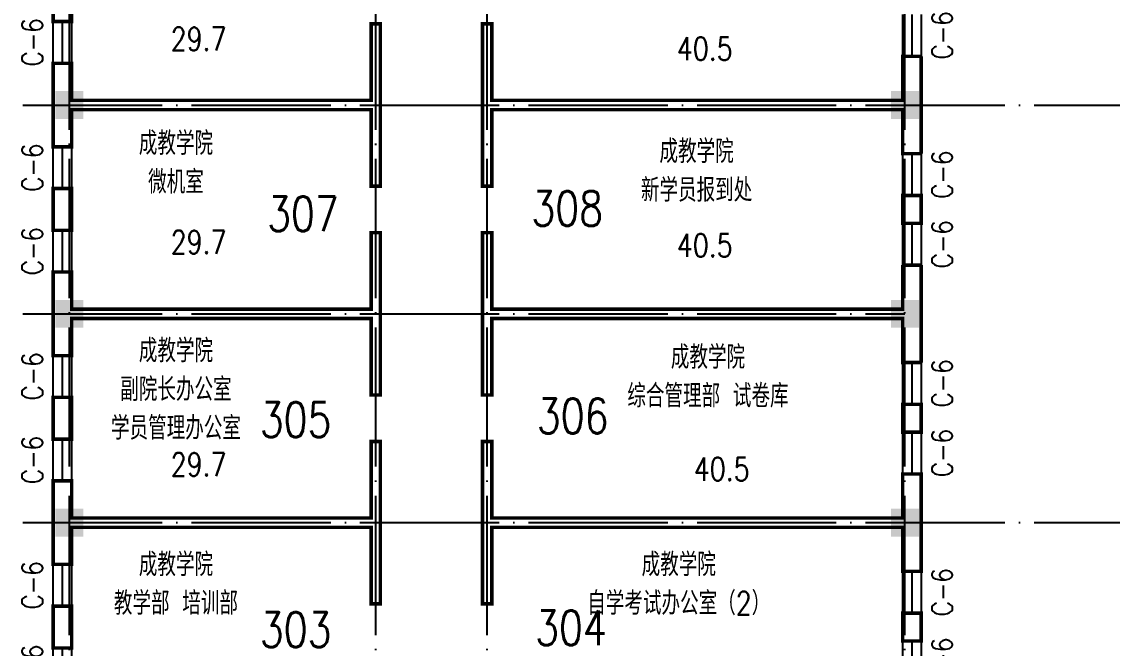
# Model space of a CAD drawing. Extents: x -55219 to 470149, y 494712 to 780039.
# Drawn here: x 227531 to 251020, y 632094 to 645594 of the extents above; entities that cross this region are included whole.
import ezdxf
from ezdxf.enums import TextEntityAlignment as Align

# ---------------------------------------------------------------- set-up
doc = ezdxf.new("R2010")
doc.units = 0
doc.header["$LTSCALE"] = 1500
doc.header["$MEASUREMENT"] = 0
doc.linetypes.add('DOTE', pattern=[2.42, 2, -0.2, 0.02, -0.2])
doc.layers.get('0').update_dxf_attribs({"linetype": 'CONTINUOUS'})
for name, color, linetype in [('COLUMN', 7, 'CONTINUOUS'), ('DOTE', 1, 'DOTE'), ('LVTRY', 6, 'CONTINUOUS'), ('PUB_WALL', 255, 'CONTINUOUS'), ('WALL', 255, 'CONTINUOUS'), ('WINDOW', 2, 'CONTINUOUS'), ('WINDOW_TEXT', 7, 'CONTINUOUS')]:
    doc.layers.add(name, color=color, linetype=linetype)
doc.styles.add('_SIMPLEX', font='SIMPLEX.shx', dxfattribs={"width": 0.6})
doc.styles.add('DIM_FONT', font='SIMPLEX.shx', dxfattribs={"width": 0.8})
doc.styles.add('SIMPLEX', font='SIMPLEX.SHX')

# ---------------------------------------------------------------- blocks, each defined once
blk = doc.blocks.new('_FZH')
blk.add_solid([(0.5, 0.5), (0.5, -0.5), (-0.5, 0.5), (-0.5, -0.5)])
blk = doc.blocks.new('_WBLK')
for p, q in [((-0.5, 0.5), (0.5, 0.5)), ((-0.5, 0), (0.5, 0)), ((-0.5, -0.5), (0.5, -0.5))]:
    blk.add_line(p, q)
at = {"layer": 'WINDOW_TEXT', "style": 'SIMPLEX', "flags": 9}
blk.add_attdef('A', text='', height=1, dxfattribs=at).set_placement((0, 1.5), align=Align.MIDDLE)

msp = doc.modelspace()

# ---------------------------------------------------------------- linework, layer by layer
at = {"layer": 'DOTE'}
for p, q in [((228556.3, 603338.4), (228556.3, 673575.1)), ((237556.3, 603338.4), (237556.3, 673575.1)), ((246556.3, 603338.4), (246556.3, 673575.1)), ((235156.3, 603338.4), (235156.3, 659400.4)), ((227556.3, 643800.4), (306558.6, 643800.4)), ((227556.3, 639300.4), (246556.3, 639300.4)), ((227556.3, 634800.4), (306558.6, 634800.4))]:
    msp.add_line(p, q, dxfattribs=at)
at = {"layer": 'PUB_WALL', "const_width": 75}
for points in [[(228206.3, 646500.4), (228206.3, 645600.4), (228606.3, 645600.4), (228606.3, 646500.4)], [(228206.3, 642000.4), (228206.3, 641100.4), (228606.3, 641100.4), (228606.3, 642000.4)], [(246506.3, 641850.4), (246506.3, 641250.4), (246906.3, 641250.4), (246906.3, 641850.4)], [(228206.3, 637500.4), (228206.3, 636600.4), (228606.3, 636600.4), (228606.3, 637500.4)], [(246506.3, 636750.4), (246506.3, 637350.4), (246906.3, 637350.4), (246906.3, 636750.4)], [(235056.3, 633050.4), (235056.3, 634700.4), (228606.3, 634700.4), (228606.3, 633900.4), (228206.3, 633900.4), (228206.3, 635700.4), (228606.3, 635700.4), (228606.3, 634900.4), (235056.3, 634900.4), (235056.3, 636550.4), (235256.3, 636550.4), (235256.3, 633050.4)], [(237656.3, 633050.4), (237656.3, 634700.4), (246506.3, 634700.4), (246506.3, 633750.4), (246906.3, 633750.4), (246906.3, 635850.4), (246506.3, 635850.4), (246506.3, 634900.4), (237656.3, 634900.4), (237656.3, 636550.4), (237456.3, 636550.4), (237456.3, 633050.4)], [(228206.3, 633000.4), (228206.3, 632100.4), (228606.3, 632100.4), (228606.3, 633000.4)], [(246506.3, 632250.4), (246506.3, 632850.4), (246906.3, 632850.4), (246906.3, 632250.4)]]:
    msp.add_lwpolyline(points, close=True, dxfattribs=at)
for points in [[(228206.3, 644700.4), (228606.3, 644700.4), (228606.3, 643900.4), (235056.3, 643900.4), (235056.3, 645550.4), (235256.3, 645550.4), (235256.3, 642050.4), (235056.3, 642050.4), (235056.3, 643700.4), (228606.3, 643700.4), (228606.3, 642900.4), (228206.3, 642900.4), (228206.3, 644700.4)], [(246906.3, 644850.4), (246506.3, 644850.4), (246506.3, 643900.4), (237656.3, 643900.4), (237656.3, 645550.4), (237456.3, 645550.4), (237456.3, 642050.4), (237656.3, 642050.4), (237656.3, 643700.4), (246506.3, 643700.4), (246506.3, 642750.4), (246906.3, 642750.4)], [(246906.3, 644850.4), (246906.3, 642750.4)], [(228206.3, 640200.4), (228206.3, 638400.4), (228606.3, 638400.4), (228606.3, 639200.4), (235056.3, 639200.4), (235056.3, 637550.4), (235256.3, 637550.4), (235256.3, 641050.4), (235056.3, 641050.4), (235056.3, 639400.4), (228606.3, 639400.4), (228606.3, 640200.4), (228206.3, 640200.4)], [(246506.3, 640350.4), (246506.3, 639400.4), (237656.3, 639400.4), (237656.3, 641050.4), (237456.3, 641050.4), (237456.3, 637550.4), (237656.3, 637550.4), (237656.3, 639200.4), (246506.3, 639200.4), (246506.3, 638250.4), (246906.3, 638250.4)], [(246506.3, 640350.4), (246906.3, 640350.4)], [(246906.3, 640350.4), (246906.3, 638250.4)]]:
    msp.add_lwpolyline(points, dxfattribs=at)
at = {"layer": 'WALL'}
for p, q in [((235056.3, 645550.4), (235256.3, 645550.4)), ((235056.3, 645550.4), (235056.3, 643900.4)), ((235256.3, 645550.4), (235256.3, 642050.4)), ((237656.3, 645550.4), (237456.3, 645550.4)), ((237456.3, 642050.4), (237456.3, 645550.4)), ((237656.3, 643900.4), (237656.3, 645550.4)), ((246906.3, 644850.4), (246506.3, 644850.4)), ((246506.3, 644850.4), (246506.3, 643900.4)), ((246906.3, 644850.4), (246906.3, 642750.4)), ((228206.3, 644700.4), (228606.3, 644700.4)), ((228206.3, 642900.4), (228206.3, 644700.4)), ((228606.3, 643900.4), (228606.3, 644700.4)), ((228606.3, 643900.4), (235056.3, 643900.4)), ((246506.3, 643900.4), (237656.3, 643900.4)), ((228606.3, 642900.4), (228606.3, 643700.4)), ((228606.3, 643700.4), (235056.3, 643700.4)), ((235056.3, 643700.4), (235056.3, 642050.4)), ((237656.3, 642050.4), (237656.3, 643700.4)), ((246506.3, 643700.4), (237656.3, 643700.4)), ((246506.3, 643700.4), (246506.3, 642750.4)), ((228206.3, 642900.4), (228606.3, 642900.4)), ((246906.3, 642750.4), (246506.3, 642750.4)), ((228206.3, 641100.4), (228206.3, 642000.4)), ((228206.3, 642000.4), (228606.3, 642000.4)), ((228606.3, 641100.4), (228606.3, 642000.4)), ((235056.3, 642050.4), (235256.3, 642050.4)), ((237656.3, 642050.4), (237456.3, 642050.4)), ((246906.3, 641850.4), (246506.3, 641850.4)), ((246506.3, 641850.4), (246506.3, 641250.4)), ((246906.3, 641850.4), (246906.3, 641250.4)), ((246506.3, 641250.4), (246906.3, 641250.4)), ((228206.3, 641100.4), (228606.3, 641100.4)), ((235056.3, 641050.4), (235256.3, 641050.4)), ((235056.3, 641050.4), (235056.3, 639400.4)), ((235256.3, 641050.4), (235256.3, 637550.4)), ((237656.3, 641050.4), (237456.3, 641050.4)), ((237456.3, 637550.4), (237456.3, 641050.4)), ((237656.3, 639400.4), (237656.3, 641050.4)), ((246506.3, 640350.4), (246906.3, 640350.4)), ((246506.3, 640350.4), (246506.3, 639400.4)), ((246906.3, 640350.4), (246906.3, 638250.4)), ((228206.3, 638400.4), (228206.3, 640200.4)), ((228206.3, 640200.4), (228606.3, 640200.4)), ((228606.3, 639400.4), (228606.3, 640200.4)), ((228606.3, 639400.4), (235056.3, 639400.4)), ((246506.3, 639400.4), (237656.3, 639400.4)), ((228606.3, 638400.4), (228606.3, 639200.4)), ((228606.3, 639200.4), (235056.3, 639200.4)), ((235056.3, 639200.4), (235056.3, 637550.4)), ((237656.3, 637550.4), (237656.3, 639200.4)), ((246506.3, 639200.4), (237656.3, 639200.4)), ((246506.3, 639200.4), (246506.3, 638250.4)), ((228206.3, 638400.4), (228606.3, 638400.4)), ((246506.3, 638250.4), (246906.3, 638250.4)), ((228206.3, 636600.4), (228206.3, 637500.4)), ((228206.3, 637500.4), (228606.3, 637500.4)), ((228606.3, 636600.4), (228606.3, 637500.4)), ((235056.3, 637550.4), (235256.3, 637550.4)), ((237656.3, 637550.4), (237456.3, 637550.4)), ((246506.3, 637350.4), (246906.3, 637350.4)), ((246506.3, 637350.4), (246506.3, 636750.4)), ((246906.3, 637350.4), (246906.3, 636750.4)), ((228206.3, 636600.4), (228606.3, 636600.4)), ((235056.3, 636550.4), (235256.3, 636550.4)), ((235056.3, 636550.4), (235056.3, 634900.4)), ((235256.3, 636550.4), (235256.3, 633050.4)), ((237656.3, 636550.4), (237456.3, 636550.4)), ((237456.3, 633050.4), (237456.3, 636550.4)), ((237656.3, 634900.4), (237656.3, 636550.4)), ((246906.3, 636750.4), (246506.3, 636750.4)), ((246906.3, 635850.4), (246506.3, 635850.4)), ((246506.3, 635850.4), (246506.3, 634900.4)), ((246906.3, 635850.4), (246906.3, 633750.4)), ((228206.3, 635700.4), (228606.3, 635700.4)), ((228206.3, 633900.4), (228206.3, 635700.4)), ((228606.3, 634900.4), (228606.3, 635700.4)), ((228606.3, 634900.4), (235056.3, 634900.4)), ((246506.3, 634900.4), (237656.3, 634900.4)), ((228606.3, 633900.4), (228606.3, 634700.4)), ((228606.3, 634700.4), (235056.3, 634700.4)), ((235056.3, 634700.4), (235056.3, 633050.4)), ((237656.3, 633050.4), (237656.3, 634700.4)), ((246506.3, 634700.4), (237656.3, 634700.4)), ((246506.3, 634700.4), (246506.3, 633750.4)), ((228206.3, 633900.4), (228606.3, 633900.4)), ((246506.3, 633750.4), (246906.3, 633750.4)), ((235056.3, 633050.4), (235256.3, 633050.4)), ((237656.3, 633050.4), (237456.3, 633050.4)), ((228206.3, 632100.4), (228206.3, 633000.4)), ((228206.3, 633000.4), (228606.3, 633000.4)), ((228606.3, 632100.4), (228606.3, 633000.4)), ((246506.3, 632850.4), (246906.3, 632850.4)), ((246506.3, 632850.4), (246506.3, 632250.4)), ((246906.3, 632850.4), (246906.3, 632250.4)), ((228206.3, 632100.4), (228606.3, 632100.4)), ((246506.3, 632250.4), (246906.3, 632250.4))]:
    msp.add_line(p, q, dxfattribs=at)

# ---------------------------------------------------------------- block references
at = {"layer": 'COLUMN', "xscale": 600, "yscale": 600, "zscale": 600}
for p in [(228556.3, 643800.4), (246556.3, 643800.4), (228556.3, 639300.4), (246556.3, 639300.4), (228556.3, 634800.4), (246556.3, 634800.4)]:
    msp.add_blockref('_FZH', p, dxfattribs=at)
at = {"layer": 'WINDOW'}
ref = msp.add_blockref('_WBLK', (246706.3, 645300.4), dxfattribs=dict(at, xscale=900, yscale=400.0000000000582, zscale=900, rotation=270))
ref.add_attrib('A', 'C-6', dxfattribs={"layer": 'WINDOW_TEXT', "height": 450, "rotation": 90, "style": '_SIMPLEX', "width": 0.8, "flags": 8}).set_placement((247356.3, 645300.4), align=Align.MIDDLE)
ref = msp.add_blockref('_WBLK', (228406.3, 645150.4), dxfattribs=dict(at, xscale=900, yscale=400, zscale=900, rotation=89.99999999999999))
ref.add_attrib('A', 'C-6', dxfattribs={"layer": 'WINDOW_TEXT', "height": 450, "rotation": 90, "style": '_SIMPLEX', "width": 0.8, "flags": 8}).set_placement((227756.3, 645150.4), align=Align.MIDDLE)
ref = msp.add_blockref('_WBLK', (228406.3, 642450.4), dxfattribs=dict(at, xscale=900, yscale=400, zscale=900, rotation=89.99999999999999))
ref.add_attrib('A', 'C-6', dxfattribs={"layer": 'WINDOW_TEXT', "height": 450, "rotation": 90, "style": '_SIMPLEX', "width": 0.8, "flags": 8}).set_placement((227756.3, 642450.4), align=Align.MIDDLE)
ref = msp.add_blockref('_WBLK', (246706.3, 642300.4), dxfattribs=dict(at, xscale=900, yscale=400, zscale=900, rotation=270))
ref.add_attrib('A', 'C-6', dxfattribs={"layer": 'WINDOW_TEXT', "height": 450, "rotation": 90, "style": '_SIMPLEX', "width": 0.8, "flags": 8}).set_placement((247356.3, 642300.4), align=Align.MIDDLE)
ref = msp.add_blockref('_WBLK', (246706.3, 640800.4), dxfattribs=dict(at, xscale=900, yscale=400, zscale=900, rotation=270))
ref.add_attrib('A', 'C-6', dxfattribs={"layer": 'WINDOW_TEXT', "height": 450, "rotation": 90, "style": '_SIMPLEX', "width": 0.8, "flags": 8}).set_placement((247356.3, 640800.4), align=Align.MIDDLE)
ref = msp.add_blockref('_WBLK', (228406.3, 640650.4), dxfattribs=dict(at, xscale=900, yscale=400.0000000000582, zscale=900, rotation=89.99999999999999))
ref.add_attrib('A', 'C-6', dxfattribs={"layer": 'WINDOW_TEXT', "height": 450, "rotation": 90, "style": '_SIMPLEX', "width": 0.8, "flags": 8}).set_placement((227756.3, 640650.4), align=Align.MIDDLE)
ref = msp.add_blockref('_WBLK', (228406.3, 637950.4), dxfattribs=dict(at, xscale=900, yscale=400, zscale=900, rotation=89.99999999999999))
ref.add_attrib('A', 'C-6', dxfattribs={"layer": 'WINDOW_TEXT', "height": 450, "rotation": 90, "style": '_SIMPLEX', "width": 0.8, "flags": 8}).set_placement((227756.3, 637950.4), align=Align.MIDDLE)
ref = msp.add_blockref('_WBLK', (246706.3, 637800.4), dxfattribs=dict(at, xscale=900, yscale=399.9999999998836, zscale=900, rotation=270))
ref.add_attrib('A', 'C-6', dxfattribs={"layer": 'WINDOW_TEXT', "height": 450, "rotation": 90, "style": '_SIMPLEX', "width": 0.8, "flags": 8}).set_placement((247356.3, 637800.4), align=Align.MIDDLE)
ref = msp.add_blockref('_WBLK', (228406.3, 636150.4), dxfattribs=dict(at, xscale=900, yscale=400, zscale=900, rotation=89.99999999999999))
ref.add_attrib('A', 'C-6', dxfattribs={"layer": 'WINDOW_TEXT', "height": 450, "rotation": 90, "style": '_SIMPLEX', "width": 0.8, "flags": 8}).set_placement((227756.3, 636150.4), align=Align.MIDDLE)
ref = msp.add_blockref('_WBLK', (246706.3, 636300.4), dxfattribs=dict(at, xscale=900, yscale=399.9999999999417, zscale=900, rotation=270))
ref.add_attrib('A', 'C-6', dxfattribs={"layer": 'WINDOW_TEXT', "height": 450, "rotation": 90, "style": '_SIMPLEX', "width": 0.8, "flags": 8}).set_placement((247356.3, 636300.4), align=Align.MIDDLE)
ref = msp.add_blockref('_WBLK', (228406.3, 633450.4), dxfattribs=dict(at, xscale=900, yscale=400, zscale=900, rotation=89.99999999999999))
ref.add_attrib('A', 'C-6', dxfattribs={"layer": 'WINDOW_TEXT', "height": 450, "rotation": 90, "style": '_SIMPLEX', "width": 0.8, "flags": 8}).set_placement((227756.3, 633450.4), align=Align.MIDDLE)
ref = msp.add_blockref('_WBLK', (246706.3, 633300.4), dxfattribs=dict(at, xscale=900, yscale=400, zscale=900, rotation=270))
ref.add_attrib('A', 'C-6', dxfattribs={"layer": 'WINDOW_TEXT', "height": 450, "rotation": 90, "style": '_SIMPLEX', "width": 0.8, "flags": 8}).set_placement((247356.3, 633300.4), align=Align.MIDDLE)
ref = msp.add_blockref('_WBLK', (228406.3, 631650.4), dxfattribs=dict(at, xscale=900, yscale=400, zscale=900, rotation=89.99999999999999))
ref.add_attrib('A', 'C-6', dxfattribs={"layer": 'WINDOW_TEXT', "height": 450, "rotation": 90, "style": '_SIMPLEX', "width": 0.8, "flags": 8}).set_placement((227756.3, 631650.4), align=Align.MIDDLE)
ref = msp.add_blockref('_WBLK', (246706.3, 631800.4), dxfattribs=dict(at, xscale=900, yscale=400, zscale=900, rotation=270))
ref.add_attrib('A', 'C-6', dxfattribs={"layer": 'WINDOW_TEXT', "height": 450, "rotation": 90, "style": '_SIMPLEX', "width": 0.8, "flags": 8}).set_placement((247356.3, 631800.4), align=Align.MIDDLE)

# ---------------------------------------------------------------- texts
at = {"layer": 'LVTRY', "color": 0, "style": 'DIM_FONT'}
for s, insert, char_height, width, attachment_point in [('29.7', (230738.8, 645475.2), 500, 2048.339, 1), ('40.5', (241643.2, 645264.9), 500, 1865.451, 1), ('{\\Ftxt,hztxt|c134;成教学院}\\P{\\Ftxt,hztxt|c134;微机室}', (230851.9, 643225.1), 500, 3109.644, 2), ('{\\Ftxt,hztxt|c134;成教学院}\\P{\\Ftxt,hztxt|c134;新学员报到处}', (242067.6, 643050.5), 500, 3109.644, 2), ('308', (238508.8, 641946.6), 750, 1531.328, 1), ('307', (232815.4, 641828.9), 750, 1531.328, 1), ('29.7', (230738.8, 641095.7), 500, 2048.339, 1), ('40.5', (241643.2, 641027.1), 500, 1865.451, 1), ('{\\Ftxt,hztxt|c134;成教学院}\\P{\\Ftxt,hztxt|c134;副院长办公室\\P学员管理办公室}', (230851.9, 638755.8), 500, 3109.644, 2), ('{\\Ftxt,hztxt|c134;成教学院}\\P{\\Ftxt,hztxt|c134;综合管理部} {\\Ftxt,hztxt|c134;试卷库}', (242312.1, 638616.1), 500, 4018.079, 2), ('305', (232658.3, 637395.5), 750, 1531.328, 1), ('306', (238626.6, 637474), 750, 1531.328, 1), ('29.7', (230738.8, 636303.9), 500, 2048.339, 1), ('40.5', (242009, 636204.7), 500, 1865.451, 1), ('{\\Ftxt,hztxt|c134;成教学院}\\P{\\Ftxt,hztxt|c134;教学部} {\\Ftxt,hztxt|c134;培训部}', (230851.9, 634146.7), 500, 3109.644, 2), ('{\\Ftxt,hztxt|c134;成教学院}\\P{\\Ftxt,hztxt|c134;自学考试办公室（2）}', (241683.2, 634146.7), 500, 4157.841, 2), ('303', (232659.5, 632868.9), 750, 1531.328, 1), ('304', (238588.5, 632908.1), 750, 1531.328, 1)]:
    msp.add_mtext(s, dxfattribs=dict(at, insert=insert, char_height=char_height, width=width, attachment_point=attachment_point))

doc.saveas('drawing.dxf')
